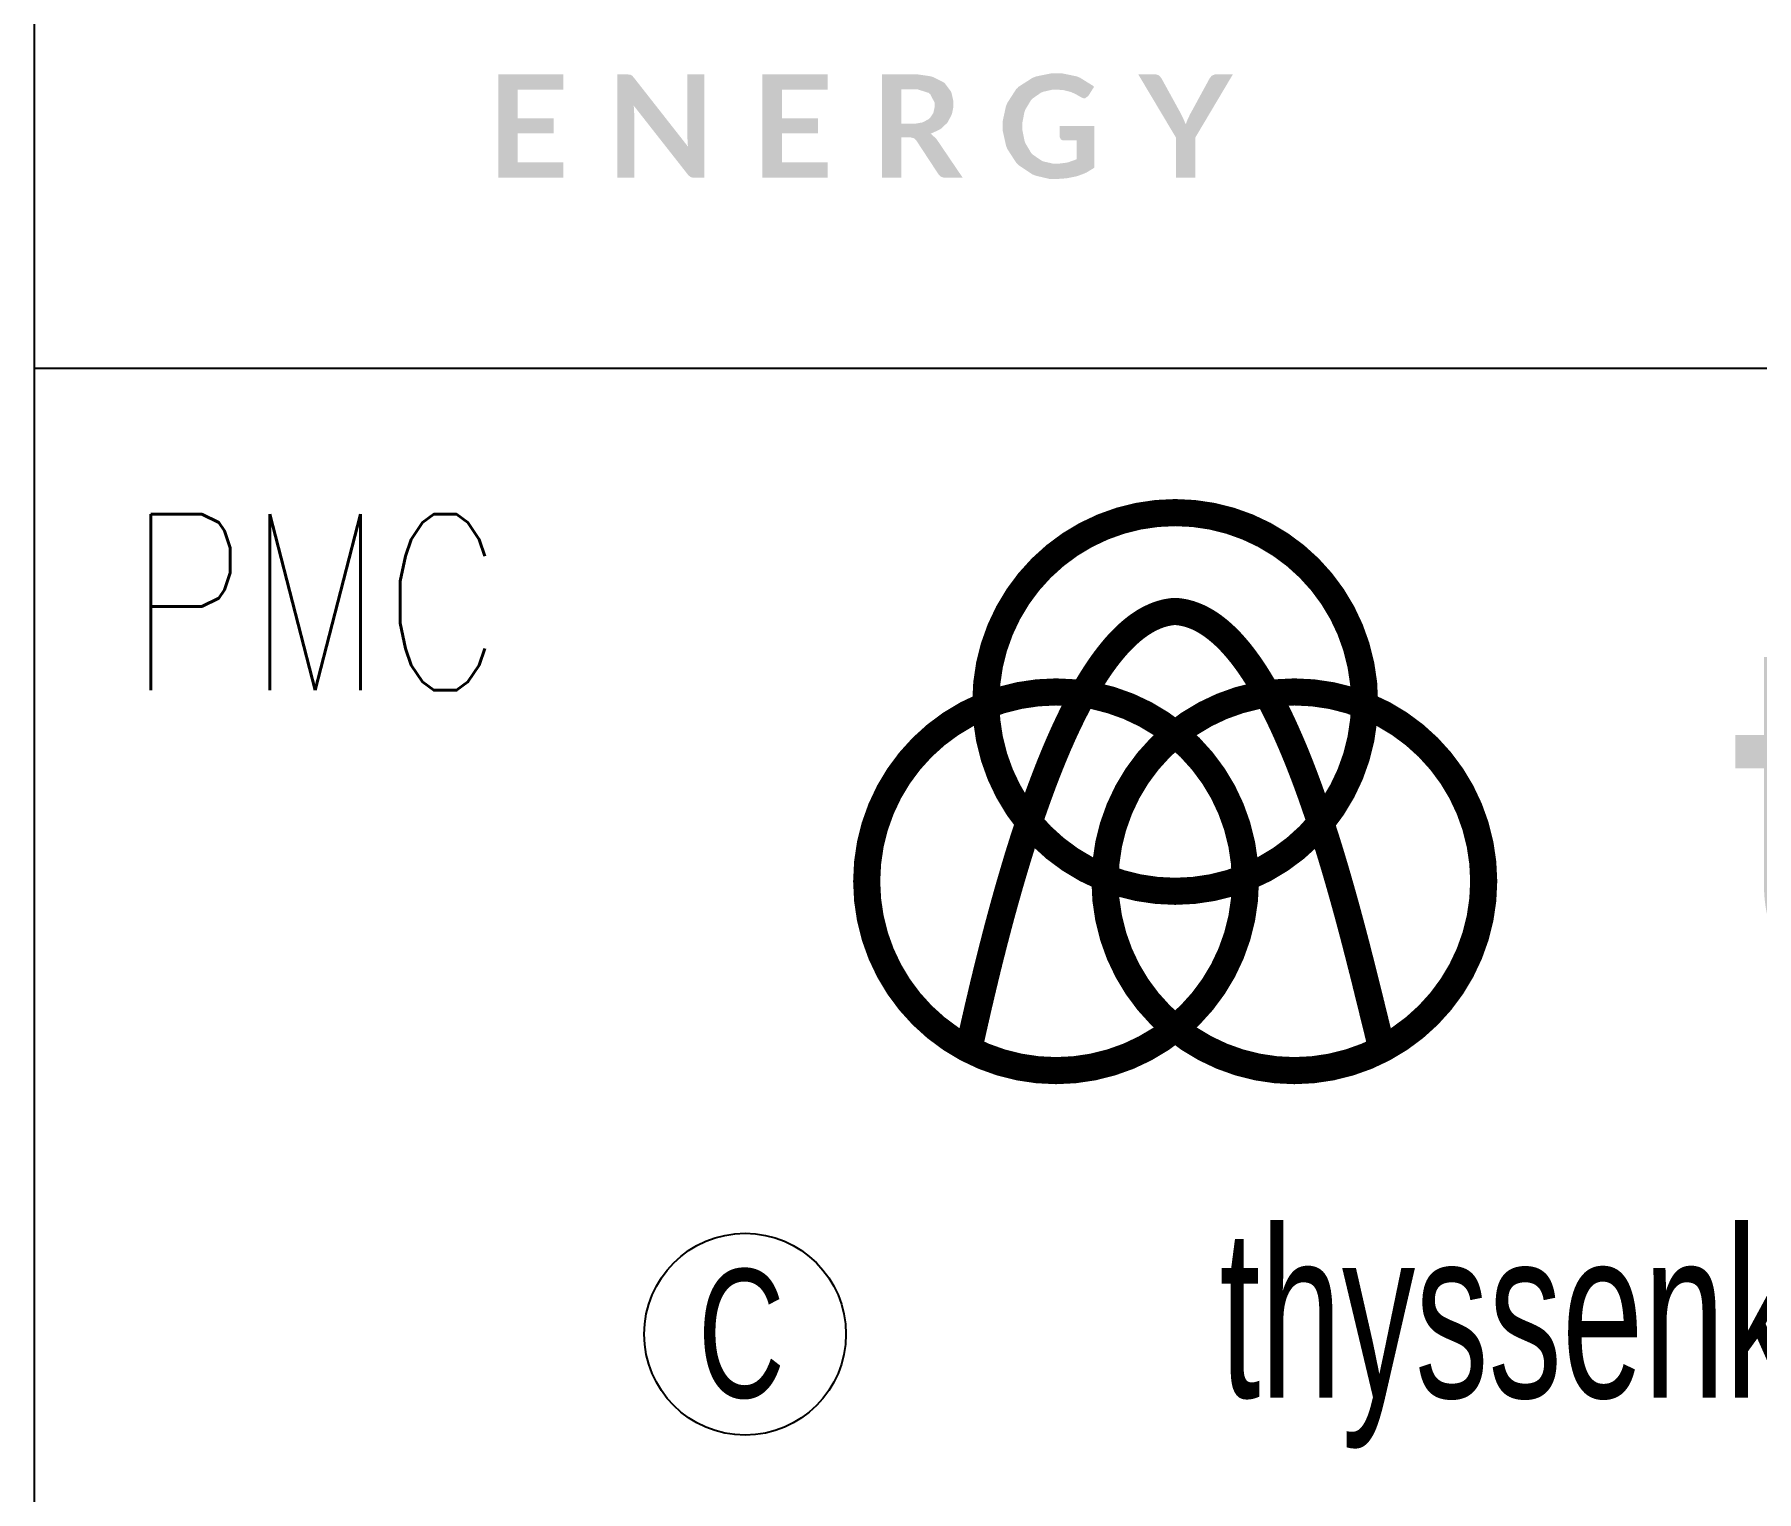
# Model space of a CAD drawing. Header units: inches. Extents: x 0 to 4002, y 0 to 2847.
# Drawn here: x 3251.6 to 3394.6, y 228.5 to 349.5 of the extents above; entities that cross this region are included whole.
import ezdxf
from ezdxf.enums import TextEntityAlignment as Align

# ---------------------------------------------------------------- set-up
doc = ezdxf.new("R2010")
doc.units = ezdxf.units.IN
doc.header["$MEASUREMENT"] = 0
doc.layers.add('UARAH13', color=9, linetype='Continuous', lineweight=13)
doc.styles.add('ROMANS', font='romans.shx', dxfattribs={"width": 0.85})
doc.styles.add('TKTypeRegular', font='')
doc.styles.get('TKTypeRegular').set_extended_font_data('TKTypeRegular')

# ---------------------------------------------------------------- blocks, each defined once
blk = doc.blocks.new('UH_LOGO_ISO_A2-1-0')
at = {"layer": 'UARAH13'}
h = blk.add_hatch(color=256, dxfattribs=at)
h.dxf.hatch_style = 1
edge = h.paths.add_edge_path()
edge.add_spline(control_points=[(55.482, 10.505), (55.482, 10.505), (55.482, 13.673), (55.482, 13.673), (55.482, 13.673), (55.482, 13.856), (55.522, 14.058), (55.602, 14.28), (55.602, 14.28), (55.682, 14.5), (55.82, 14.692), (56.018, 14.856), (56.018, 14.856), (56.215, 15.019), (56.443, 15.1), (56.702, 15.1), (56.702, 15.1), (57.007, 15.1), (57.23, 15.022), (57.369, 14.866), (57.369, 14.866), (57.509, 14.71), (57.578, 14.468), (57.578, 14.142), (57.578, 14.142), (57.578, 14.142), (57.578, 10.505), (57.578, 10.505), (57.578, 10.505), (57.578, 10.505), (58.603, 10.505), (58.603, 10.505), (58.603, 10.505), (58.603, 10.505), (58.603, 14.412), (58.603, 14.412), (58.603, 14.412), (58.603, 14.728), (58.547, 15.014), (58.432, 15.269), (58.432, 15.269), (58.318, 15.524), (58.143, 15.716), (57.907, 15.845), (57.907, 15.845), (57.671, 15.974), (57.395, 16.039), (57.078, 16.039), (57.078, 16.039), (56.698, 16.039), (56.375, 15.963), (56.109, 15.809), (56.109, 15.809), (55.844, 15.656), (55.62, 15.453), (55.436, 15.197), (55.436, 15.197), (55.436, 15.197), (55.426, 15.876), (55.426, 15.876), (55.426, 15.876), (55.426, 15.876), (54.457, 15.876), (54.457, 15.876), (54.457, 15.876), (54.457, 15.876), (54.457, 10.505), (54.457, 10.505), (54.457, 10.505), (54.457, 10.505), (55.482, 10.505), (55.482, 10.505)], knot_values=[0, 0, 0, 0, 0.052632, 0.052632, 0.052632, 0.052732, 0.105263, 0.105263, 0.105263, 0.105363, 0.157895, 0.157895, 0.157895, 0.157995, 0.210526, 0.210526, 0.210526, 0.210626, 0.263158, 0.263158, 0.263158, 0.263258, 0.315789, 0.315789, 0.315789, 0.315889, 0.368421, 0.368421, 0.368421, 0.368521, 0.421053, 0.421053, 0.421053, 0.421153, 0.473684, 0.473684, 0.473684, 0.473784, 0.526316, 0.526316, 0.526316, 0.526416, 0.578947, 0.578947, 0.578947, 0.579047, 0.631579, 0.631579, 0.631579, 0.631679, 0.684211, 0.684211, 0.684211, 0.684311, 0.736842, 0.736842, 0.736842, 0.736942, 0.789474, 0.789474, 0.789474, 0.789574, 0.842105, 0.842105, 0.842105, 0.842205, 0.894737, 0.894737, 0.894737, 0.894837, 1, 1, 1, 1], degree=3, periodic=0)
edge = h.paths.add_edge_path()
edge.add_spline(control_points=[(52.2, 10.454), (52.464, 10.532), (52.686, 10.652), (52.868, 10.814), (52.868, 10.814), (53.05, 10.975), (53.206, 11.179), (53.335, 11.423), (53.335, 11.423), (53.335, 11.423), (52.524, 11.842), (52.524, 11.842), (52.524, 11.842), (52.48, 11.767), (52.415, 11.68), (52.33, 11.581), (52.33, 11.581), (52.245, 11.483), (52.124, 11.397), (51.966, 11.324), (51.966, 11.324), (51.808, 11.251), (51.628, 11.214), (51.427, 11.214), (51.427, 11.214), (51.24, 11.214), (51.07, 11.238), (50.915, 11.285), (50.915, 11.285), (50.76, 11.333), (50.627, 11.415), (50.514, 11.53), (50.514, 11.53), (50.402, 11.646), (50.316, 11.801), (50.254, 11.994), (50.254, 11.994), (50.193, 12.188), (50.162, 12.43), (50.162, 12.719), (50.162, 12.719), (50.162, 12.719), (50.162, 12.866), (50.162, 12.866), (50.162, 12.866), (50.162, 12.866), (53.401, 12.866), (53.401, 12.866), (53.401, 12.866), (53.401, 12.866), (53.401, 13.428), (53.401, 13.428), (53.401, 13.428), (53.401, 13.669), (53.389, 13.922), (53.365, 14.187), (53.365, 14.187), (53.342, 14.453), (53.286, 14.7), (53.2, 14.929), (53.2, 14.929), (53.113, 15.159), (52.985, 15.362), (52.815, 15.539), (52.815, 15.539), (52.662, 15.692), (52.469, 15.814), (52.238, 15.904), (52.238, 15.904), (52.007, 15.994), (51.721, 16.039), (51.382, 16.039), (51.382, 16.039), (51.014, 16.039), (50.703, 15.992), (50.448, 15.899), (50.448, 15.899), (50.193, 15.805), (49.979, 15.668), (49.806, 15.488), (49.806, 15.488), (49.676, 15.359), (49.56, 15.191), (49.456, 14.986), (49.456, 14.986), (49.353, 14.78), (49.273, 14.513), (49.219, 14.185), (49.219, 14.185), (49.165, 13.857), (49.137, 13.487), (49.137, 13.075), (49.137, 13.075), (49.137, 12.76), (49.154, 12.474), (49.188, 12.222), (49.188, 12.222), (49.222, 11.968), (49.282, 11.734), (49.367, 11.52), (49.367, 11.52), (49.51, 11.149), (49.744, 10.86), (50.068, 10.651), (50.068, 10.651), (50.393, 10.442), (50.82, 10.337), (51.351, 10.337), (51.351, 10.337), (51.653, 10.337), (51.937, 10.376), (52.2, 10.454)], knot_values=[0, 0, 0, 0, 0.034483, 0.034483, 0.034483, 0.034583, 0.068966, 0.068966, 0.068966, 0.069066, 0.103448, 0.103448, 0.103448, 0.103548, 0.137931, 0.137931, 0.137931, 0.138031, 0.172414, 0.172414, 0.172414, 0.172514, 0.206897, 0.206897, 0.206897, 0.206997, 0.241379, 0.241379, 0.241379, 0.241479, 0.275862, 0.275862, 0.275862, 0.275962, 0.310345, 0.310345, 0.310345, 0.310445, 0.344828, 0.344828, 0.344828, 0.344928, 0.37931, 0.37931, 0.37931, 0.37941, 0.413793, 0.413793, 0.413793, 0.413893, 0.448276, 0.448276, 0.448276, 0.448376, 0.482759, 0.482759, 0.482759, 0.482859, 0.517241, 0.517241, 0.517241, 0.517341, 0.551724, 0.551724, 0.551724, 0.551824, 0.586207, 0.586207, 0.586207, 0.586307, 0.62069, 0.62069, 0.62069, 0.62079, 0.655172, 0.655172, 0.655172, 0.655272, 0.689655, 0.689655, 0.689655, 0.689755, 0.724138, 0.724138, 0.724138, 0.724238, 0.758621, 0.758621, 0.758621, 0.758721, 0.793103, 0.793103, 0.793103, 0.793203, 0.827586, 0.827586, 0.827586, 0.827686, 0.862069, 0.862069, 0.862069, 0.862169, 0.896552, 0.896552, 0.896552, 0.896652, 0.931034, 0.931034, 0.931034, 0.931134, 1, 1, 1, 1], degree=3, periodic=0)
edge = h.paths.add_edge_path(flags=16)
edge.add_spline(control_points=[(50.272, 14.399), (50.331, 14.605), (50.411, 14.768), (50.509, 14.889), (50.509, 14.889), (50.608, 15.009), (50.725, 15.094), (50.861, 15.144), (50.861, 15.144), (50.997, 15.193), (51.147, 15.218), (51.31, 15.218), (51.31, 15.218), (51.484, 15.218), (51.656, 15.184), (51.828, 15.116), (51.828, 15.116), (51.999, 15.048), (52.137, 14.891), (52.241, 14.646), (52.241, 14.646), (52.344, 14.401), (52.396, 14.062), (52.396, 13.627), (52.396, 13.627), (52.396, 13.627), (50.173, 13.627), (50.173, 13.627), (50.173, 13.627), (50.18, 13.936), (50.213, 14.194), (50.272, 14.399)], knot_values=[0, 0, 0, 0, 0.111111, 0.111111, 0.111111, 0.111211, 0.222222, 0.222222, 0.222222, 0.222322, 0.333333, 0.333333, 0.333333, 0.333433, 0.444444, 0.444444, 0.444444, 0.444544, 0.555556, 0.555556, 0.555556, 0.555656, 0.666667, 0.666667, 0.666667, 0.666767, 0.777778, 0.777778, 0.777778, 0.777878, 1, 1, 1, 1], degree=3, periodic=0)
edge = h.paths.add_edge_path()
edge.add_spline(control_points=[(46.931, 10.39), (47.106, 10.426), (47.261, 10.473), (47.395, 10.531), (47.395, 10.531), (47.53, 10.589), (47.645, 10.652), (47.742, 10.722), (47.742, 10.722), (47.839, 10.792), (47.915, 10.862), (47.969, 10.934), (47.969, 10.934), (48.075, 11.066), (48.16, 11.21), (48.224, 11.365), (48.224, 11.365), (48.289, 11.519), (48.321, 11.714), (48.321, 11.949), (48.321, 11.949), (48.321, 12.146), (48.299, 12.314), (48.255, 12.453), (48.255, 12.453), (48.211, 12.593), (48.16, 12.71), (48.102, 12.805), (48.102, 12.805), (48.02, 12.928), (47.903, 13.051), (47.75, 13.175), (47.75, 13.175), (47.597, 13.299), (47.298, 13.429), (46.852, 13.565), (46.852, 13.565), (46.628, 13.63), (46.429, 13.694), (46.256, 13.759), (46.256, 13.759), (46.082, 13.823), (45.935, 13.893), (45.815, 13.965), (45.815, 13.965), (45.694, 14.039), (45.603, 14.119), (45.542, 14.205), (45.542, 14.205), (45.481, 14.292), (45.45, 14.391), (45.45, 14.504), (45.45, 14.504), (45.45, 14.735), (45.523, 14.91), (45.669, 15.029), (45.669, 15.029), (45.757, 15.107), (45.865, 15.162), (45.991, 15.192), (45.991, 15.192), (46.116, 15.223), (46.264, 15.239), (46.434, 15.239), (46.434, 15.239), (46.686, 15.239), (46.899, 15.185), (47.072, 15.078), (47.072, 15.078), (47.245, 14.971), (47.381, 14.805), (47.48, 14.58), (47.48, 14.58), (47.48, 14.58), (48.301, 14.978), (48.301, 14.978), (48.301, 14.978), (48.155, 15.335), (47.922, 15.601), (47.602, 15.776), (47.602, 15.776), (47.283, 15.951), (46.89, 16.039), (46.424, 16.039), (46.424, 16.039), (46.162, 16.039), (45.91, 16.007), (45.667, 15.942), (45.667, 15.942), (45.424, 15.878), (45.219, 15.782), (45.054, 15.656), (45.054, 15.656), (44.89, 15.53), (44.765, 15.384), (44.68, 15.218), (44.68, 15.218), (44.605, 15.085), (44.553, 14.947), (44.524, 14.805), (44.524, 14.805), (44.495, 14.661), (44.481, 14.531), (44.481, 14.412), (44.481, 14.412), (44.481, 14.276), (44.501, 14.132), (44.542, 13.981), (44.542, 13.981), (44.583, 13.83), (44.652, 13.691), (44.751, 13.565), (44.751, 13.565), (44.829, 13.467), (44.941, 13.364), (45.088, 13.257), (45.088, 13.257), (45.234, 13.15), (45.418, 13.054), (45.639, 12.969), (45.639, 12.969), (45.639, 12.969), (46.424, 12.678), (46.424, 12.678), (46.424, 12.678), (46.563, 12.624), (46.705, 12.566), (46.85, 12.505), (46.85, 12.505), (46.994, 12.443), (47.109, 12.361), (47.194, 12.257), (47.194, 12.257), (47.279, 12.154), (47.322, 12.015), (47.322, 11.841), (47.322, 11.841), (47.322, 11.722), (47.295, 11.621), (47.24, 11.538), (47.24, 11.538), (47.186, 11.455), (47.112, 11.388), (47.021, 11.337), (47.021, 11.337), (46.929, 11.285), (46.822, 11.249), (46.699, 11.227), (46.699, 11.227), (46.577, 11.205), (46.446, 11.194), (46.307, 11.194), (46.307, 11.194), (46.154, 11.194), (46.018, 11.213), (45.899, 11.25), (45.899, 11.25), (45.78, 11.287), (45.673, 11.339), (45.577, 11.405), (45.577, 11.405), (45.482, 11.471), (45.399, 11.549), (45.327, 11.637), (45.327, 11.637), (45.256, 11.726), (45.193, 11.822), (45.139, 11.928), (45.139, 11.928), (45.139, 11.928), (44.292, 11.551), (44.292, 11.551), (44.292, 11.551), (44.36, 11.37), (44.454, 11.207), (44.573, 11.061), (44.573, 11.061), (44.691, 10.915), (44.834, 10.789), (45.001, 10.684), (45.001, 10.684), (45.175, 10.579), (45.367, 10.494), (45.58, 10.432), (45.58, 10.432), (45.793, 10.368), (46.052, 10.337), (46.358, 10.337), (46.358, 10.337), (46.565, 10.337), (46.757, 10.355), (46.931, 10.39)], knot_values=[0, 0, 0, 0, 0.020408, 0.020408, 0.020408, 0.020508, 0.040816, 0.040816, 0.040816, 0.040916, 0.061224, 0.061224, 0.061224, 0.061324, 0.081633, 0.081633, 0.081633, 0.081733, 0.102041, 0.102041, 0.102041, 0.102141, 0.122449, 0.122449, 0.122449, 0.122549, 0.142857, 0.142857, 0.142857, 0.142957, 0.163265, 0.163265, 0.163265, 0.163365, 0.183673, 0.183673, 0.183673, 0.183773, 0.204082, 0.204082, 0.204082, 0.204182, 0.22449, 0.22449, 0.22449, 0.22459, 0.244898, 0.244898, 0.244898, 0.244998, 0.265306, 0.265306, 0.265306, 0.265406, 0.285714, 0.285714, 0.285714, 0.285814, 0.306122, 0.306122, 0.306122, 0.306222, 0.326531, 0.326531, 0.326531, 0.326631, 0.346939, 0.346939, 0.346939, 0.347039, 0.367347, 0.367347, 0.367347, 0.367447, 0.387755, 0.387755, 0.387755, 0.387855, 0.408163, 0.408163, 0.408163, 0.408263, 0.428571, 0.428571, 0.428571, 0.428671, 0.44898, 0.44898, 0.44898, 0.44908, 0.469388, 0.469388, 0.469388, 0.469488, 0.489796, 0.489796, 0.489796, 0.489896, 0.510204, 0.510204, 0.510204, 0.510304, 0.530612, 0.530612, 0.530612, 0.530712, 0.55102, 0.55102, 0.55102, 0.55112, 0.571429, 0.571429, 0.571429, 0.571529, 0.591837, 0.591837, 0.591837, 0.591937, 0.612245, 0.612245, 0.612245, 0.612345, 0.632653, 0.632653, 0.632653, 0.632753, 0.653061, 0.653061, 0.653061, 0.653161, 0.673469, 0.673469, 0.673469, 0.673569, 0.693878, 0.693878, 0.693878, 0.693978, 0.714286, 0.714286, 0.714286, 0.714386, 0.734694, 0.734694, 0.734694, 0.734794, 0.755102, 0.755102, 0.755102, 0.755202, 0.77551, 0.77551, 0.77551, 0.77561, 0.795918, 0.795918, 0.795918, 0.796018, 0.816327, 0.816327, 0.816327, 0.816427, 0.836735, 0.836735, 0.836735, 0.836835, 0.857143, 0.857143, 0.857143, 0.857243, 0.877551, 0.877551, 0.877551, 0.877651, 0.897959, 0.897959, 0.897959, 0.898059, 0.918367, 0.918367, 0.918367, 0.918467, 0.938776, 0.938776, 0.938776, 0.938876, 0.959184, 0.959184, 0.959184, 0.959284, 1, 1, 1, 1], degree=3, periodic=0)
edge = h.paths.add_edge_path()
edge.add_spline(control_points=[(42.34, 10.39), (42.515, 10.426), (42.67, 10.473), (42.804, 10.531), (42.804, 10.531), (42.939, 10.589), (43.054, 10.652), (43.151, 10.722), (43.151, 10.722), (43.248, 10.792), (43.324, 10.862), (43.378, 10.934), (43.378, 10.934), (43.484, 11.066), (43.569, 11.21), (43.633, 11.365), (43.633, 11.365), (43.698, 11.519), (43.73, 11.714), (43.73, 11.949), (43.73, 11.949), (43.73, 12.146), (43.708, 12.314), (43.664, 12.453), (43.664, 12.453), (43.619, 12.593), (43.569, 12.71), (43.511, 12.805), (43.511, 12.805), (43.429, 12.928), (43.312, 13.051), (43.159, 13.175), (43.159, 13.175), (43.006, 13.299), (42.706, 13.429), (42.261, 13.565), (42.261, 13.565), (42.037, 13.63), (41.838, 13.694), (41.664, 13.759), (41.664, 13.759), (41.491, 13.823), (41.344, 13.893), (41.223, 13.965), (41.223, 13.965), (41.102, 14.039), (41.012, 14.119), (40.95, 14.205), (40.95, 14.205), (40.889, 14.292), (40.859, 14.391), (40.859, 14.504), (40.859, 14.504), (40.859, 14.735), (40.932, 14.91), (41.078, 15.029), (41.078, 15.029), (41.166, 15.107), (41.273, 15.162), (41.399, 15.192), (41.399, 15.192), (41.525, 15.223), (41.673, 15.239), (41.843, 15.239), (41.843, 15.239), (42.095, 15.239), (42.307, 15.185), (42.48, 15.078), (42.48, 15.078), (42.654, 14.971), (42.79, 14.805), (42.888, 14.58), (42.888, 14.58), (42.888, 14.58), (43.709, 14.978), (43.709, 14.978), (43.709, 14.978), (43.564, 15.335), (43.33, 15.601), (43.011, 15.776), (43.011, 15.776), (42.691, 15.951), (42.299, 16.039), (41.833, 16.039), (41.833, 16.039), (41.571, 16.039), (41.319, 16.007), (41.075, 15.942), (41.075, 15.942), (40.832, 15.878), (40.628, 15.782), (40.463, 15.656), (40.463, 15.656), (40.298, 15.53), (40.173, 15.384), (40.088, 15.218), (40.088, 15.218), (40.014, 15.085), (39.962, 14.947), (39.933, 14.805), (39.933, 14.805), (39.904, 14.661), (39.889, 14.531), (39.889, 14.412), (39.889, 14.412), (39.889, 14.276), (39.91, 14.132), (39.951, 13.981), (39.951, 13.981), (39.992, 13.83), (40.061, 13.691), (40.16, 13.565), (40.16, 13.565), (40.238, 13.467), (40.35, 13.364), (40.496, 13.257), (40.496, 13.257), (40.643, 13.15), (40.826, 13.054), (41.047, 12.969), (41.047, 12.969), (41.047, 12.969), (41.833, 12.678), (41.833, 12.678), (41.833, 12.678), (41.972, 12.624), (42.114, 12.566), (42.259, 12.505), (42.259, 12.505), (42.403, 12.443), (42.518, 12.361), (42.603, 12.257), (42.603, 12.257), (42.688, 12.154), (42.731, 12.015), (42.731, 11.841), (42.731, 11.841), (42.731, 11.722), (42.703, 11.621), (42.649, 11.538), (42.649, 11.538), (42.594, 11.455), (42.521, 11.388), (42.429, 11.337), (42.429, 11.337), (42.338, 11.285), (42.23, 11.249), (42.108, 11.227), (42.108, 11.227), (41.986, 11.205), (41.855, 11.194), (41.715, 11.194), (41.715, 11.194), (41.562, 11.194), (41.426, 11.213), (41.307, 11.25), (41.307, 11.25), (41.188, 11.287), (41.081, 11.339), (40.986, 11.405), (40.986, 11.405), (40.891, 11.471), (40.807, 11.549), (40.736, 11.637), (40.736, 11.637), (40.665, 11.726), (40.602, 11.822), (40.548, 11.928), (40.548, 11.928), (40.548, 11.928), (39.701, 11.551), (39.701, 11.551), (39.701, 11.551), (39.769, 11.37), (39.862, 11.207), (39.981, 11.061), (39.981, 11.061), (40.1, 10.915), (40.243, 10.789), (40.41, 10.684), (40.41, 10.684), (40.583, 10.579), (40.776, 10.494), (40.989, 10.432), (40.989, 10.432), (41.201, 10.368), (41.461, 10.337), (41.766, 10.337), (41.766, 10.337), (41.974, 10.337), (42.165, 10.355), (42.34, 10.39)], knot_values=[0, 0, 0, 0, 0.020408, 0.020408, 0.020408, 0.020508, 0.040816, 0.040816, 0.040816, 0.040916, 0.061224, 0.061224, 0.061224, 0.061324, 0.081633, 0.081633, 0.081633, 0.081733, 0.102041, 0.102041, 0.102041, 0.102141, 0.122449, 0.122449, 0.122449, 0.122549, 0.142857, 0.142857, 0.142857, 0.142957, 0.163265, 0.163265, 0.163265, 0.163365, 0.183673, 0.183673, 0.183673, 0.183773, 0.204082, 0.204082, 0.204082, 0.204182, 0.22449, 0.22449, 0.22449, 0.22459, 0.244898, 0.244898, 0.244898, 0.244998, 0.265306, 0.265306, 0.265306, 0.265406, 0.285714, 0.285714, 0.285714, 0.285814, 0.306122, 0.306122, 0.306122, 0.306222, 0.326531, 0.326531, 0.326531, 0.326631, 0.346939, 0.346939, 0.346939, 0.347039, 0.367347, 0.367347, 0.367347, 0.367447, 0.387755, 0.387755, 0.387755, 0.387855, 0.408163, 0.408163, 0.408163, 0.408263, 0.428571, 0.428571, 0.428571, 0.428671, 0.44898, 0.44898, 0.44898, 0.44908, 0.469388, 0.469388, 0.469388, 0.469488, 0.489796, 0.489796, 0.489796, 0.489896, 0.510204, 0.510204, 0.510204, 0.510304, 0.530612, 0.530612, 0.530612, 0.530712, 0.55102, 0.55102, 0.55102, 0.55112, 0.571429, 0.571429, 0.571429, 0.571529, 0.591837, 0.591837, 0.591837, 0.591937, 0.612245, 0.612245, 0.612245, 0.612345, 0.632653, 0.632653, 0.632653, 0.632753, 0.653061, 0.653061, 0.653061, 0.653161, 0.673469, 0.673469, 0.673469, 0.673569, 0.693878, 0.693878, 0.693878, 0.693978, 0.714286, 0.714286, 0.714286, 0.714386, 0.734694, 0.734694, 0.734694, 0.734794, 0.755102, 0.755102, 0.755102, 0.755202, 0.77551, 0.77551, 0.77551, 0.77561, 0.795918, 0.795918, 0.795918, 0.796018, 0.816327, 0.816327, 0.816327, 0.816427, 0.836735, 0.836735, 0.836735, 0.836835, 0.857143, 0.857143, 0.857143, 0.857243, 0.877551, 0.877551, 0.877551, 0.877651, 0.897959, 0.897959, 0.897959, 0.898059, 0.918367, 0.918367, 0.918367, 0.918467, 0.938776, 0.938776, 0.938776, 0.938876, 0.959184, 0.959184, 0.959184, 0.959284, 1, 1, 1, 1], degree=3, periodic=0)
edge = h.paths.add_edge_path()
edge.add_spline(control_points=[(37.166, 10.026), (37.166, 10.026), (39.451, 15.876), (39.451, 15.876), (39.451, 15.876), (39.451, 15.876), (38.431, 15.876), (38.431, 15.876), (38.431, 15.876), (38.431, 15.876), (37.028, 12.157), (37.028, 12.157), (37.028, 12.157), (37.028, 12.157), (35.692, 15.876), (35.692, 15.876), (35.692, 15.876), (35.692, 15.876), (34.646, 15.876), (34.646, 15.876), (34.646, 15.876), (34.646, 15.876), (36.498, 10.755), (36.498, 10.755), (36.498, 10.755), (36.188, 10.129), (36.048, 9.385), (35.172, 9.556), (35.172, 9.556), (35.172, 9.556), (35.172, 8.648), (35.172, 8.648), (35.172, 8.648), (36.315, 8.51), (36.763, 9.012), (37.166, 10.026)], knot_values=[0, 0, 0, 0, 0.1, 0.1, 0.1, 0.1001, 0.2, 0.2, 0.2, 0.2001, 0.3, 0.3, 0.3, 0.3001, 0.4, 0.4, 0.4, 0.4001, 0.5, 0.5, 0.5, 0.5001, 0.6, 0.6, 0.6, 0.6001, 0.7, 0.7, 0.7, 0.7001, 0.8, 0.8, 0.8, 0.8001, 1, 1, 1, 1], degree=3, periodic=0)
edge = h.paths.add_edge_path()
edge.add_spline(control_points=[(30.993, 10.505), (30.993, 10.505), (30.993, 13.673), (30.993, 13.673), (30.993, 13.673), (30.993, 13.856), (31.033, 14.058), (31.113, 14.28), (31.113, 14.28), (31.193, 14.5), (31.331, 14.692), (31.528, 14.856), (31.528, 14.856), (31.726, 15.019), (31.954, 15.1), (32.212, 15.1), (32.212, 15.1), (32.518, 15.1), (32.74, 15.022), (32.88, 14.866), (32.88, 14.866), (33.019, 14.71), (33.089, 14.468), (33.089, 14.142), (33.089, 14.142), (33.089, 14.142), (33.089, 10.505), (33.089, 10.505), (33.089, 10.505), (33.089, 10.505), (34.114, 10.505), (34.114, 10.505), (34.114, 10.505), (34.114, 10.505), (34.114, 14.412), (34.114, 14.412), (34.114, 14.412), (34.114, 14.728), (34.057, 15.014), (33.943, 15.269), (33.943, 15.269), (33.83, 15.524), (33.654, 15.716), (33.418, 15.845), (33.418, 15.845), (33.182, 15.974), (32.906, 16.039), (32.589, 16.039), (32.589, 16.039), (32.222, 16.039), (31.91, 15.969), (31.654, 15.83), (31.654, 15.83), (31.397, 15.69), (31.176, 15.5), (30.993, 15.259), (30.993, 15.259), (30.993, 15.259), (30.993, 17.773), (30.993, 17.773), (30.993, 17.773), (30.993, 17.773), (29.968, 17.773), (29.968, 17.773), (29.968, 17.773), (29.968, 17.773), (29.968, 10.505), (29.968, 10.505), (29.968, 10.505), (29.968, 10.505), (30.993, 10.505), (30.993, 10.505)], knot_values=[0, 0, 0, 0, 0.052632, 0.052632, 0.052632, 0.052732, 0.105263, 0.105263, 0.105263, 0.105363, 0.157895, 0.157895, 0.157895, 0.157995, 0.210526, 0.210526, 0.210526, 0.210626, 0.263158, 0.263158, 0.263158, 0.263258, 0.315789, 0.315789, 0.315789, 0.315889, 0.368421, 0.368421, 0.368421, 0.368521, 0.421053, 0.421053, 0.421053, 0.421153, 0.473684, 0.473684, 0.473684, 0.473784, 0.526316, 0.526316, 0.526316, 0.526416, 0.578947, 0.578947, 0.578947, 0.579047, 0.631579, 0.631579, 0.631579, 0.631679, 0.684211, 0.684211, 0.684211, 0.684311, 0.736842, 0.736842, 0.736842, 0.736942, 0.789474, 0.789474, 0.789474, 0.789574, 0.842105, 0.842105, 0.842105, 0.842205, 0.894737, 0.894737, 0.894737, 0.894837, 1, 1, 1, 1], degree=3, periodic=0)
edge = h.paths.add_edge_path()
edge.add_spline(control_points=[(29.082, 10.505), (29.082, 10.505), (29.082, 11.352), (29.082, 11.352), (29.082, 11.352), (28.952, 11.338), (28.823, 11.331), (28.694, 11.331), (28.694, 11.331), (28.534, 11.331), (28.404, 11.352), (28.304, 11.393), (28.304, 11.393), (28.203, 11.433), (28.124, 11.494), (28.067, 11.576), (28.067, 11.576), (28.009, 11.658), (27.97, 11.759), (27.949, 11.882), (27.949, 11.882), (27.929, 12.004), (27.919, 12.147), (27.919, 12.311), (27.919, 12.311), (27.919, 12.311), (27.919, 15.07), (27.919, 15.07), (27.919, 15.07), (27.919, 15.07), (29.026, 15.07), (29.026, 15.07), (29.026, 15.07), (29.026, 15.07), (29.026, 15.876), (29.026, 15.876), (29.026, 15.876), (29.026, 15.876), (27.919, 15.876), (27.919, 15.876), (27.919, 15.876), (27.919, 15.876), (27.919, 17.773), (27.919, 17.773), (27.919, 17.773), (27.919, 17.773), (26.899, 17.773), (26.899, 17.773), (26.899, 17.773), (26.899, 17.773), (26.899, 15.876), (26.899, 15.876), (26.899, 15.876), (26.899, 15.876), (26.205, 15.876), (26.205, 15.876), (26.205, 15.876), (26.205, 15.876), (26.205, 15.07), (26.205, 15.07), (26.205, 15.07), (26.205, 15.07), (26.899, 15.07), (26.899, 15.07), (26.899, 15.07), (26.899, 15.07), (26.899, 12.3), (26.899, 12.3), (26.899, 12.3), (26.899, 12.025), (26.922, 11.774), (26.968, 11.548), (26.968, 11.548), (27.013, 11.321), (27.097, 11.13), (27.218, 10.972), (27.218, 10.972), (27.338, 10.813), (27.504, 10.691), (27.715, 10.605), (27.715, 10.605), (27.926, 10.518), (28.196, 10.474), (28.526, 10.474), (28.526, 10.474), (28.723, 10.474), (28.908, 10.485), (29.082, 10.505)], knot_values=[0, 0, 0, 0, 0.043478, 0.043478, 0.043478, 0.043578, 0.086957, 0.086957, 0.086957, 0.087057, 0.130435, 0.130435, 0.130435, 0.130535, 0.173913, 0.173913, 0.173913, 0.174013, 0.217391, 0.217391, 0.217391, 0.217491, 0.26087, 0.26087, 0.26087, 0.26097, 0.304348, 0.304348, 0.304348, 0.304448, 0.347826, 0.347826, 0.347826, 0.347926, 0.391304, 0.391304, 0.391304, 0.391404, 0.434783, 0.434783, 0.434783, 0.434883, 0.478261, 0.478261, 0.478261, 0.478361, 0.521739, 0.521739, 0.521739, 0.521839, 0.565217, 0.565217, 0.565217, 0.565317, 0.608696, 0.608696, 0.608696, 0.608796, 0.652174, 0.652174, 0.652174, 0.652274, 0.695652, 0.695652, 0.695652, 0.695752, 0.73913, 0.73913, 0.73913, 0.73923, 0.782609, 0.782609, 0.782609, 0.782709, 0.826087, 0.826087, 0.826087, 0.826187, 0.869565, 0.869565, 0.869565, 0.869665, 0.913043, 0.913043, 0.913043, 0.913143, 1, 1, 1, 1], degree=3, periodic=0)
at = {"layer": 'UARAH13', "const_width": 0.66}
for points in [[(17.181, 16.682, 1), (7.965, 16.682, 1)], [(14.281, 12.318, 1), (5.065, 12.318, 1)], [(20.081, 12.318, 1), (10.865, 12.318, 1)]]:
    blk.add_lwpolyline(points, format="xyb", close=True, dxfattribs=at)
blk.add_lwpolyline([(7.571, 8.337), (7.574, 8.351), (7.577, 8.364), (7.58, 8.378), (7.583, 8.391), (7.586, 8.405), (7.59, 8.419), (7.593, 8.433), (7.596, 8.447), (7.599, 8.461), (7.602, 8.475), (7.605, 8.489), (7.608, 8.503), (7.611, 8.517), (7.615, 8.531), (7.618, 8.545), (7.621, 8.56), (7.624, 8.574), (7.627, 8.588), (7.631, 8.603), (7.634, 8.617), (7.637, 8.632), (7.641, 8.647), (7.644, 8.661), (7.647, 8.676), (7.65, 8.691), (7.654, 8.706), (7.657, 8.72), (7.66, 8.735), (7.664, 8.75), (7.667, 8.765), (7.671, 8.78), (7.674, 8.795), (7.678, 8.811), (7.681, 8.826), (7.684, 8.841), (7.688, 8.856), (7.691, 8.872), (7.695, 8.887), (7.698, 8.902), (7.702, 8.918), (7.705, 8.933), (7.709, 8.949), (7.713, 8.965), (7.716, 8.98), (7.72, 8.996), (7.723, 9.012), (7.727, 9.028), (7.731, 9.043), (7.734, 9.059), (7.738, 9.075), (7.742, 9.091), (7.745, 9.107), (7.749, 9.123), (7.753, 9.139), (7.756, 9.156), (7.76, 9.172), (7.764, 9.188), (7.768, 9.204), (7.771, 9.221), (7.775, 9.237), (7.779, 9.253), (7.783, 9.27), (7.79, 9.303), (7.798, 9.336), (7.806, 9.369), (7.814, 9.403), (7.822, 9.436), (7.83, 9.47), (7.838, 9.504), (7.846, 9.538), (7.854, 9.573), (7.862, 9.607), (7.87, 9.642), (7.878, 9.676), (7.887, 9.711), (7.895, 9.746), (7.903, 9.781), (7.912, 9.817), (7.92, 9.852), (7.929, 9.888), (7.938, 9.923), (7.946, 9.959), (7.955, 9.995), (7.964, 10.031), (7.972, 10.067), (7.981, 10.104), (7.99, 10.14), (7.999, 10.177), (8.008, 10.213), (8.017, 10.25), (8.027, 10.287), (8.036, 10.324), (8.045, 10.361), (8.054, 10.399), (8.064, 10.436), (8.073, 10.474), (8.082, 10.511), (8.092, 10.549), (8.102, 10.587), (8.111, 10.625), (8.121, 10.663), (8.13, 10.701), (8.14, 10.739), (8.15, 10.777), (8.16, 10.816), (8.17, 10.854), (8.18, 10.893), (8.19, 10.931), (8.2, 10.97), (8.21, 11.009), (8.22, 11.048), (8.23, 11.087), (8.241, 11.126), (8.251, 11.165), (8.261, 11.205), (8.272, 11.244), (8.282, 11.283), (8.293, 11.323), (8.303, 11.362), (8.314, 11.402), (8.325, 11.441), (8.335, 11.481), (8.346, 11.521), (8.357, 11.561), (8.368, 11.601), (8.379, 11.641), (8.39, 11.681), (8.401, 11.721), (8.412, 11.761), (8.423, 11.801), (8.434, 11.841), (8.446, 11.882), (8.457, 11.922), (8.468, 11.962), (8.48, 12.003), (8.491, 12.043), (8.503, 12.084), (8.514, 12.124), (8.526, 12.165), (8.538, 12.205), (8.549, 12.246), (8.561, 12.286), (8.573, 12.327), (8.585, 12.368), (8.597, 12.409), (8.609, 12.449), (8.621, 12.49), (8.633, 12.531), (8.645, 12.572), (8.657, 12.612), (8.669, 12.653), (8.681, 12.694), (8.694, 12.735), (8.706, 12.776), (8.718, 12.817), (8.731, 12.858), (8.743, 12.899), (8.756, 12.939), (8.769, 12.98), (8.781, 13.021), (8.794, 13.062), (8.807, 13.103), (8.82, 13.144), (8.832, 13.185), (8.845, 13.225), (8.858, 13.266), (8.871, 13.307), (8.884, 13.348), (8.898, 13.389), (8.911, 13.429), (8.924, 13.47), (8.937, 13.511), (8.951, 13.552), (8.964, 13.592), (8.977, 13.633), (8.991, 13.674), (9.004, 13.714), (9.018, 13.755), (9.032, 13.795), (9.045, 13.836), (9.059, 13.876), (9.073, 13.917), (9.087, 13.957), (9.1, 13.997), (9.114, 14.038), (9.128, 14.078), (9.142, 14.118), (9.156, 14.158), (9.17, 14.198), (9.185, 14.238), (9.199, 14.278), (9.213, 14.318), (9.227, 14.358), (9.242, 14.398), (9.256, 14.438), (9.271, 14.477), (9.285, 14.517), (9.3, 14.557), (9.314, 14.596), (9.329, 14.635), (9.344, 14.675), (9.358, 14.714), (9.373, 14.753), (9.388, 14.792), (9.403, 14.831), (9.418, 14.87), (9.433, 14.909), (9.448, 14.948), (9.463, 14.987), (9.478, 15.025), (9.494, 15.064), (9.509, 15.102), (9.524, 15.141), (9.539, 15.179), (9.555, 15.217), (9.57, 15.255), (9.586, 15.293), (9.601, 15.331), (9.617, 15.369), (9.633, 15.406), (9.648, 15.444), (9.664, 15.481), (9.68, 15.519), (9.696, 15.556), (9.711, 15.593), (9.727, 15.63), (9.743, 15.667), (9.759, 15.703), (9.776, 15.74), (9.792, 15.777), (9.808, 15.813), (9.824, 15.849), (9.84, 15.885), (9.857, 15.921), (9.873, 15.957), (9.889, 15.993), (9.906, 16.029), (9.922, 16.064), (9.939, 16.099), (9.956, 16.135), (9.972, 16.17), (9.989, 16.205), (10.006, 16.239), (10.023, 16.274), (10.039, 16.308), (10.056, 16.343), (10.073, 16.377), (10.09, 16.411), (10.107, 16.445), (10.124, 16.478), (10.142, 16.512), (10.159, 16.545), (10.176, 16.579), (10.193, 16.612), (10.211, 16.645), (10.228, 16.677), (10.237, 16.694), (10.245, 16.71), (10.254, 16.726), (10.263, 16.742), (10.272, 16.758), (10.28, 16.775), (10.289, 16.791), (10.298, 16.807), (10.307, 16.823), (10.316, 16.838), (10.324, 16.854), (10.333, 16.87), (10.342, 16.886), (10.351, 16.902), (10.36, 16.917), (10.369, 16.933), (10.378, 16.949), (10.387, 16.964), (10.395, 16.98), (10.404, 16.995), (10.413, 17.011), (10.422, 17.026), (10.431, 17.041), (10.44, 17.057), (10.449, 17.072), (10.458, 17.087), (10.467, 17.102), (10.476, 17.117), (10.485, 17.132), (10.494, 17.147), (10.503, 17.162), (10.513, 17.177), (10.522, 17.192), (10.531, 17.207), (10.54, 17.221), (10.549, 17.236), (10.558, 17.251), (10.567, 17.265), (10.576, 17.28), (10.586, 17.294), (10.595, 17.309), (10.604, 17.323), (10.613, 17.338), (10.622, 17.352), (10.632, 17.366), (10.641, 17.38), (10.65, 17.394), (10.659, 17.408), (10.669, 17.422), (10.678, 17.436), (10.687, 17.45), (10.697, 17.464), (10.706, 17.478), (10.715, 17.492), (10.725, 17.506), (10.734, 17.519), (10.743, 17.533), (10.753, 17.546), (10.762, 17.56), (10.772, 17.573), (10.781, 17.587), (10.79, 17.6), (10.8, 17.613), (10.809, 17.627), (10.819, 17.64), (10.828, 17.653), (10.838, 17.666), (10.847, 17.679), (10.857, 17.692), (10.866, 17.705), (10.876, 17.717), (10.885, 17.73), (10.895, 17.743), (10.904, 17.756), (10.914, 17.768), (10.924, 17.781), (10.933, 17.793), (10.943, 17.806), (10.953, 17.818), (10.962, 17.83), (10.972, 17.843), (10.982, 17.855), (10.991, 17.867), (11.001, 17.879), (11.011, 17.891), (11.02, 17.903), (11.03, 17.915), (11.04, 17.927), (11.05, 17.938), (11.059, 17.95), (11.069, 17.962), (11.079, 17.973), (11.089, 17.985), (11.098, 17.996), (11.108, 18.008), (11.118, 18.019), (11.128, 18.03), (11.138, 18.041), (11.148, 18.052), (11.158, 18.064), (11.167, 18.075), (11.177, 18.086), (11.187, 18.096), (11.197, 18.107), (11.207, 18.118), (11.217, 18.129), (11.227, 18.139), (11.237, 18.15), (11.247, 18.16), (11.257, 18.171), (11.267, 18.181), (11.277, 18.191), (11.287, 18.202), (11.297, 18.212), (11.307, 18.222), (11.317, 18.232), (11.327, 18.242), (11.337, 18.252), (11.347, 18.262), (11.358, 18.271), (11.368, 18.281), (11.378, 18.291), (11.388, 18.3), (11.398, 18.31), (11.408, 18.319), (11.418, 18.329), (11.429, 18.338), (11.439, 18.347), (11.449, 18.356), (11.459, 18.365), (11.469, 18.374), (11.48, 18.383), (11.49, 18.392), (11.5, 18.401), (11.511, 18.41), (11.521, 18.418), (11.531, 18.427), (11.541, 18.435), (11.552, 18.444), (11.562, 18.452), (11.573, 18.46), (11.583, 18.469), (11.593, 18.477), (11.604, 18.485), (11.614, 18.493), (11.624, 18.501), (11.635, 18.509), (11.645, 18.516), (11.656, 18.524), (11.666, 18.532), (11.677, 18.539), (11.687, 18.547), (11.698, 18.554), (11.708, 18.561), (11.719, 18.569), (11.729, 18.576), (11.74, 18.583), (11.75, 18.59), (11.761, 18.597), (11.771, 18.604), (11.782, 18.611), (11.793, 18.617), (11.803, 18.624), (11.814, 18.631), (11.824, 18.637), (11.835, 18.643), (11.846, 18.65), (11.856, 18.656), (11.867, 18.662), (11.878, 18.668), (11.888, 18.674), (11.899, 18.68), (11.91, 18.686), (11.921, 18.692), (11.931, 18.698), (11.942, 18.703), (11.953, 18.709), (11.964, 18.714), (11.974, 18.72), (11.985, 18.725), (11.996, 18.73), (12.007, 18.735), (12.018, 18.74), (12.029, 18.745), (12.039, 18.75), (12.05, 18.755), (12.061, 18.76), (12.072, 18.765), (12.083, 18.769), (12.094, 18.774), (12.105, 18.778), (12.116, 18.782), (12.127, 18.787), (12.138, 18.791), (12.149, 18.795), (12.16, 18.799), (12.171, 18.803), (12.182, 18.807), (12.193, 18.81), (12.204, 18.814), (12.215, 18.818), (12.226, 18.821), (12.237, 18.824), (12.248, 18.828), (12.259, 18.831), (12.27, 18.834), (12.281, 18.837), (12.292, 18.84), (12.303, 18.843), (12.314, 18.846), (12.326, 18.848), (12.337, 18.851), (12.348, 18.854), (12.359, 18.856), (12.37, 18.858), (12.382, 18.861), (12.393, 18.863), (12.404, 18.865), (12.415, 18.867), (12.427, 18.869), (12.438, 18.871), (12.449, 18.872), (12.46, 18.874), (12.472, 18.876), (12.483, 18.877), (12.494, 18.878), (12.506, 18.88), (12.517, 18.881), (12.528, 18.882), (12.54, 18.883), (12.551, 18.884), (12.562, 18.885), (12.568, 18.885), (12.57, 18.885), (12.57, 18.885), (12.57, 18.885), (12.57, 18.885), (12.571, 18.885), (12.572, 18.885), (12.578, 18.885), (12.589, 18.884), (12.601, 18.883), (12.613, 18.882), (12.624, 18.881), (12.636, 18.88), (12.647, 18.878), (12.659, 18.877), (12.671, 18.876), (12.682, 18.874), (12.694, 18.873), (12.705, 18.871), (12.717, 18.869), (12.728, 18.867), (12.74, 18.865), (12.751, 18.863), (12.763, 18.861), (12.774, 18.859), (12.785, 18.856), (12.797, 18.854), (12.808, 18.851), (12.82, 18.849), (12.831, 18.846), (12.842, 18.843), (12.854, 18.84), (12.865, 18.837), (12.876, 18.834), (12.888, 18.831), (12.899, 18.828), (12.91, 18.825), (12.921, 18.821), (12.933, 18.818), (12.944, 18.814), (12.955, 18.811), (12.966, 18.807), (12.977, 18.803), (12.989, 18.799), (13, 18.795), (13.011, 18.791), (13.022, 18.787), (13.033, 18.783), (13.044, 18.778), (13.055, 18.774), (13.066, 18.77), (13.078, 18.765), (13.089, 18.76), (13.1, 18.756), (13.111, 18.751), (13.122, 18.746), (13.133, 18.741), (13.144, 18.736), (13.155, 18.731), (13.166, 18.725), (13.177, 18.72), (13.187, 18.715), (13.198, 18.709), (13.209, 18.704), (13.22, 18.698), (13.231, 18.692), (13.242, 18.686), (13.253, 18.681), (13.264, 18.675), (13.274, 18.669), (13.285, 18.662), (13.296, 18.656), (13.307, 18.65), (13.318, 18.644), (13.328, 18.637), (13.339, 18.631), (13.35, 18.624), (13.361, 18.617), (13.371, 18.611), (13.382, 18.604), (13.393, 18.597), (13.403, 18.59), (13.414, 18.583), (13.425, 18.576), (13.435, 18.569), (13.446, 18.561), (13.456, 18.554), (13.467, 18.547), (13.478, 18.539), (13.488, 18.531), (13.499, 18.524), (13.509, 18.516), (13.52, 18.508), (13.53, 18.5), (13.541, 18.492), (13.551, 18.484), (13.562, 18.476), (13.572, 18.468), (13.583, 18.46), (13.593, 18.452), (13.603, 18.443), (13.614, 18.435), (13.624, 18.426), (13.635, 18.418), (13.645, 18.409), (13.655, 18.4), (13.666, 18.391), (13.676, 18.382), (13.686, 18.373), (13.697, 18.364), (13.707, 18.355), (13.717, 18.346), (13.727, 18.337), (13.738, 18.328), (13.748, 18.318), (13.758, 18.309), (13.768, 18.299), (13.778, 18.29), (13.789, 18.28), (13.799, 18.27), (13.809, 18.26), (13.819, 18.251), (13.829, 18.241), (13.839, 18.231), (13.849, 18.221), (13.86, 18.21), (13.87, 18.2), (13.88, 18.19), (13.89, 18.18), (13.9, 18.169), (13.91, 18.159), (13.92, 18.148), (13.93, 18.138), (13.94, 18.127), (13.95, 18.116), (13.96, 18.105), (13.97, 18.095), (13.98, 18.084), (13.989, 18.073), (13.999, 18.062), (14.009, 18.05), (14.019, 18.039), (14.029, 18.028), (14.039, 18.017), (14.049, 18.005), (14.058, 17.994), (14.068, 17.982), (14.078, 17.971), (14.088, 17.959), (14.098, 17.947), (14.107, 17.936), (14.117, 17.924), (14.127, 17.912), (14.137, 17.9), (14.146, 17.888), (14.156, 17.876), (14.166, 17.864), (14.175, 17.852), (14.185, 17.84), (14.195, 17.827), (14.204, 17.815), (14.214, 17.802), (14.223, 17.79), (14.233, 17.777), (14.243, 17.765), (14.252, 17.752), (14.262, 17.739), (14.271, 17.727), (14.281, 17.714), (14.29, 17.701), (14.3, 17.688), (14.309, 17.675), (14.319, 17.662), (14.328, 17.649), (14.338, 17.636), (14.347, 17.623), (14.357, 17.609), (14.366, 17.596), (14.375, 17.583), (14.385, 17.569), (14.394, 17.556), (14.403, 17.542), (14.413, 17.528), (14.422, 17.515), (14.431, 17.501), (14.441, 17.487), (14.45, 17.473), (14.459, 17.459), (14.469, 17.446), (14.478, 17.432), (14.487, 17.418), (14.496, 17.403), (14.506, 17.389), (14.515, 17.375), (14.524, 17.361), (14.533, 17.346), (14.542, 17.332), (14.551, 17.318), (14.561, 17.303), (14.57, 17.289), (14.579, 17.274), (14.588, 17.26), (14.597, 17.245), (14.606, 17.23), (14.615, 17.215), (14.624, 17.201), (14.633, 17.186), (14.642, 17.171), (14.651, 17.156), (14.66, 17.141), (14.669, 17.126), (14.678, 17.111), (14.687, 17.095), (14.696, 17.08), (14.705, 17.065), (14.714, 17.05), (14.723, 17.034), (14.732, 17.019), (14.741, 17.003), (14.75, 16.988), (14.758, 16.972), (14.767, 16.957), (14.776, 16.941), (14.785, 16.926), (14.794, 16.91), (14.803, 16.894), (14.811, 16.878), (14.82, 16.862), (14.829, 16.846), (14.838, 16.831), (14.846, 16.815), (14.855, 16.798), (14.864, 16.782), (14.873, 16.766), (14.881, 16.75), (14.89, 16.734), (14.899, 16.718), (14.907, 16.701), (14.916, 16.685), (14.924, 16.669), (14.933, 16.652), (14.942, 16.636), (14.959, 16.603), (14.976, 16.569), (14.993, 16.536), (15.01, 16.502), (15.027, 16.469), (15.044, 16.435), (15.061, 16.401), (15.077, 16.367), (15.094, 16.332), (15.111, 16.298), (15.128, 16.263), (15.144, 16.228), (15.161, 16.193), (15.177, 16.158), (15.194, 16.123), (15.21, 16.088), (15.226, 16.052), (15.243, 16.016), (15.259, 15.981), (15.275, 15.945), (15.291, 15.909), (15.307, 15.872), (15.323, 15.836), (15.339, 15.8), (15.355, 15.763), (15.371, 15.726), (15.387, 15.69), (15.403, 15.653), (15.419, 15.616), (15.434, 15.578), (15.45, 15.541), (15.466, 15.504), (15.481, 15.466), (15.497, 15.429), (15.512, 15.391), (15.528, 15.353), (15.543, 15.315), (15.558, 15.277), (15.574, 15.239), (15.589, 15.2), (15.604, 15.162), (15.619, 15.124), (15.634, 15.085), (15.649, 15.046), (15.664, 15.008), (15.679, 14.969), (15.694, 14.93), (15.709, 14.891), (15.724, 14.852), (15.738, 14.813), (15.753, 14.773), (15.768, 14.734), (15.782, 14.695), (15.797, 14.655), (15.811, 14.616), (15.826, 14.576), (15.84, 14.536), (15.854, 14.497), (15.869, 14.457), (15.883, 14.417), (15.897, 14.377), (15.911, 14.337), (15.925, 14.297), (15.94, 14.257), (15.954, 14.216), (15.967, 14.176), (15.981, 14.136), (15.995, 14.095), (16.009, 14.055), (16.023, 14.015), (16.037, 13.974), (16.05, 13.934), (16.064, 13.893), (16.077, 13.852), (16.091, 13.812), (16.104, 13.771), (16.118, 13.73), (16.131, 13.689), (16.145, 13.649), (16.158, 13.608), (16.171, 13.567), (16.184, 13.526), (16.197, 13.485), (16.211, 13.444), (16.224, 13.403), (16.237, 13.362), (16.25, 13.321), (16.263, 13.28), (16.275, 13.239), (16.288, 13.198), (16.301, 13.157), (16.314, 13.116), (16.326, 13.075), (16.339, 13.033), (16.352, 12.992), (16.364, 12.951), (16.377, 12.91), (16.389, 12.869), (16.401, 12.828), (16.414, 12.787), (16.426, 12.746), (16.438, 12.705), (16.451, 12.663), (16.463, 12.622), (16.475, 12.581), (16.487, 12.54), (16.499, 12.499), (16.511, 12.458), (16.523, 12.417), (16.535, 12.376), (16.547, 12.335), (16.558, 12.294), (16.57, 12.253), (16.582, 12.213), (16.593, 12.172), (16.605, 12.131), (16.617, 12.09), (16.628, 12.049), (16.64, 12.009), (16.651, 11.968), (16.662, 11.927), (16.674, 11.887), (16.685, 11.846), (16.696, 11.806), (16.708, 11.765), (16.719, 11.725), (16.73, 11.685), (16.741, 11.644), (16.752, 11.604), (16.763, 11.564), (16.774, 11.524), (16.785, 11.484), (16.795, 11.444), (16.806, 11.404), (16.817, 11.364), (16.828, 11.324), (16.838, 11.284), (16.849, 11.244), (16.859, 11.205), (16.87, 11.165), (16.88, 11.126), (16.891, 11.086), (16.901, 11.047), (16.912, 11.008), (16.922, 10.969), (16.932, 10.93), (16.942, 10.891), (16.952, 10.852), (16.963, 10.813), (16.973, 10.774), (16.983, 10.736), (16.993, 10.697), (17.002, 10.659), (17.012, 10.62), (17.022, 10.582), (17.032, 10.544), (17.042, 10.506), (17.051, 10.468), (17.061, 10.43), (17.071, 10.392), (17.08, 10.355), (17.09, 10.317), (17.099, 10.28), (17.109, 10.243), (17.118, 10.205), (17.127, 10.168), (17.137, 10.132), (17.146, 10.095), (17.155, 10.058), (17.164, 10.021), (17.174, 9.985), (17.183, 9.949), (17.192, 9.913), (17.201, 9.877), (17.21, 9.841), (17.218, 9.805), (17.227, 9.769), (17.236, 9.734), (17.245, 9.698), (17.254, 9.663), (17.262, 9.628), (17.271, 9.593), (17.28, 9.558), (17.288, 9.524), (17.297, 9.489), (17.305, 9.455), (17.314, 9.421), (17.322, 9.387), (17.33, 9.353), (17.339, 9.319), (17.347, 9.286), (17.355, 9.252), (17.363, 9.219), (17.371, 9.186), (17.379, 9.153), (17.383, 9.137), (17.387, 9.121), (17.391, 9.104), (17.395, 9.088), (17.399, 9.072), (17.403, 9.056), (17.407, 9.04), (17.411, 9.024), (17.415, 9.008), (17.419, 8.992), (17.423, 8.976), (17.427, 8.96), (17.431, 8.944), (17.435, 8.928), (17.439, 8.912), (17.442, 8.897), (17.446, 8.881), (17.45, 8.865), (17.454, 8.85), (17.458, 8.834), (17.462, 8.819), (17.465, 8.803), (17.469, 8.788), (17.473, 8.773), (17.477, 8.757), (17.48, 8.742), (17.484, 8.727), (17.488, 8.712), (17.492, 8.697), (17.495, 8.682), (17.499, 8.667), (17.503, 8.652), (17.506, 8.637), (17.51, 8.622), (17.514, 8.607), (17.517, 8.592), (17.521, 8.578), (17.525, 8.563), (17.528, 8.548), (17.532, 8.534), (17.535, 8.519), (17.539, 8.505), (17.543, 8.491), (17.546, 8.476), (17.55, 8.462), (17.553, 8.448), (17.557, 8.434), (17.56, 8.419), (17.564, 8.405), (17.567, 8.391), (17.571, 8.377), (17.574, 8.363), (17.578, 8.35), (17.581, 8.336), (17.585, 8.322), (17.588, 8.308), (17.592, 8.295), (17.595, 8.281)], dxfattribs=at)
blk = doc.blocks.new('Temp11')
at = {"true_color": 0x004282}
h = blk.add_hatch(color=156, dxfattribs=at)
h.dxf.hatch_style = 1
h.paths.add_polyline_path([(83569.1, 8573.8), (83569.1, 8791.8), (83706.6, 8791.8), (83706.6, 8759.6), (83610, 8759.6), (83610, 8699.1), (83686.1, 8699.1), (83686.1, 8667.9), (83610, 8667.9), (83610, 8606.3), (83706.6, 8606.3), (83706.6, 8573.8)])
h = blk.add_hatch(color=156, dxfattribs=at)
h.dxf.hatch_style = 1
h.paths.add_polyline_path([(83820.1, 8791.8), (83820.1, 8573.8), (83855.8, 8573.8), (83855.8, 8707.7), (83855.8, 8709.7), (83855.5, 8715.6), (83855.5, 8716.4), (83855.5, 8717.2), (83854.9, 8725.2), (83854.9, 8726), (83968.9, 8580.8), (83969.3, 8580.1), (83974.5, 8575.6), (83975.1, 8575.3), (83975.5, 8575.1), (83981, 8573.8), (83983, 8573.8), (84004, 8573.8), (84004, 8791.8), (83968.2, 8791.8), (83968.2, 8659.3), (83968.2, 8657.2), (83968.4, 8650.8), (83968.5, 8649.9), (83968.5, 8649), (83969.2, 8640.5), (83969.3, 8639.6), (83854.9, 8785.4), (83854.6, 8785.7), (83852, 8788.6), (83851.9, 8788.8), (83851.6, 8789), (83849.3, 8790.6), (83849.1, 8790.7), (83848.8, 8790.9), (83846.1, 8791.5), (83845.9, 8791.5), (83845.5, 8791.6), (83842.4, 8791.8), (83841.3, 8791.8)])
h = blk.add_hatch(color=156, dxfattribs=at)
h.dxf.hatch_style = 1
h.paths.add_polyline_path([(84126.4, 8573.8), (84126.4, 8791.8), (84263.9, 8791.8), (84263.9, 8759.6), (84167.3, 8759.6), (84167.3, 8699.1), (84243.4, 8699.1), (84243.4, 8667.9), (84167.3, 8667.9), (84167.3, 8606.3), (84263.9, 8606.3), (84263.9, 8573.8)])
h = blk.add_hatch(color=156, dxfattribs=at)
h.dxf.hatch_style = 1
h.paths.add_polyline_path([(84378.7, 8791.8), (84378.7, 8573.8), (84419.3, 8573.8), (84419.3, 8659), (84436.6, 8659), (84438.7, 8659), (84445.2, 8657.6), (84445.8, 8657.3), (84446.2, 8657.1), (84450.9, 8652.4), (84451.4, 8651.8), (84497.2, 8582), (84497.6, 8581.3), (84502.8, 8576.3), (84503.5, 8576), (84504, 8575.7), (84510.1, 8573.8), (84512.4, 8573.8), (84548.9, 8573.8), (84494.3, 8654.4), (84493.4, 8655.8), (84482.3, 8666.1), (84481, 8666.9), (84482.9, 8667.5), (84500, 8675.5), (84501.5, 8676.5), (84503, 8677.5), (84515.6, 8689.2), (84516.6, 8690.5), (84517.6, 8691.9), (84525.4, 8706.8), (84525.9, 8708.3), (84526.4, 8710), (84529.2, 8723.9), (84529.2, 8729.1), (84529.2, 8735), (84525.2, 8752.7), (84524.5, 8754.5), (84523.6, 8756.4), (84511.2, 8773), (84509.5, 8774.4), (84507.7, 8775.7), (84486, 8786.5), (84483.4, 8787.2), (84480.8, 8788), (84454.7, 8791.8), (84445.2, 8791.8)])
h.paths.add_polyline_path([(84419.3, 8688.1), (84419.3, 8760.5), (84445.2, 8760.5), (84453.1, 8760.5), (84476.8, 8753), (84478.6, 8751.6), (84480.4, 8750.1), (84489.5, 8732.4), (84489.5, 8726.1), (84489.5, 8722.6), (84487.2, 8712.1), (84486.8, 8710.9), (84486.3, 8709.8), (84479.5, 8699.7), (84478.6, 8698.9), (84477.7, 8698.1), (84466, 8691.5), (84464.6, 8691), (84463.1, 8690.5), (84449.5, 8688.1), (84444.6, 8688.1)], flags=16)
h = blk.add_hatch(color=156, dxfattribs=at)
h.dxf.hatch_style = 1
h.paths.add_polyline_path([(84633.3, 8694.1), (84633.3, 8682.8), (84633.3, 8672.5), (84640.2, 8641.5), (84641.6, 8638), (84642.9, 8634.6), (84661.9, 8605.2), (84664.4, 8602.8), (84666.8, 8600.3), (84695.7, 8581.1), (84699, 8579.8), (84702.3, 8578.4), (84731.9, 8571.4), (84742.9, 8571.4), (84748.6, 8571.4), (84766, 8572.6), (84767.9, 8572.8), (84769.9, 8573.1), (84788, 8576.7), (84789.7, 8577.2), (84791.4, 8577.7), (84807.3, 8583.7), (84808.8, 8584.5), (84810.3, 8585.2), (84824.7, 8594), (84826.1, 8595), (84826.1, 8683.1), (84753.6, 8683.1), (84753.6, 8660.2), (84753.6, 8659), (84755.5, 8655.2), (84755.8, 8654.8), (84756.2, 8654.5), (84760.4, 8652.7), (84762, 8652.7), (84789.4, 8652.7), (84789.4, 8613), (84787.8, 8612.4), (84771.6, 8606.6), (84770, 8606.2), (84768.2, 8605.8), (84752, 8603.7), (84746, 8603.7), (84739.4, 8603.7), (84719.5, 8608.2), (84717.4, 8609), (84715.2, 8610), (84696.3, 8622.9), (84694.8, 8624.5), (84693.2, 8626.2), (84680.9, 8646.9), (84680.1, 8649.3), (84679.2, 8651.8), (84674.7, 8674.5), (84674.7, 8682.8), (84674.7, 8690.2), (84678.9, 8712.2), (84679.7, 8714.5), (84680.5, 8716.9), (84692.4, 8737), (84693.9, 8738.7), (84695.4, 8740.5), (84713.9, 8753.4), (84716.1, 8754.3), (84718.2, 8755.2), (84738, 8759.7), (84745.3, 8759.7), (84749.4, 8759.7), (84761.6, 8758.7), (84762.8, 8758.4), (84764, 8758.2), (84775.6, 8755.2), (84776.6, 8754.9), (84777.6, 8754.6), (84786.9, 8750.4), (84787.8, 8749.9), (84788.6, 8749.4), (84796.8, 8744.7), (84797.7, 8744.2), (84798.2, 8743.8), (84803.2, 8741.8), (84805, 8741.8), (84807.2, 8741.8), (84813.5, 8746.4), (84814.2, 8747.3), (84825.9, 8765.8), (84823.6, 8767.9), (84796.1, 8785), (84792.9, 8786.3), (84789.5, 8787.7), (84758.2, 8794.2), (84746.7, 8794.2), (84735.8, 8794.2), (84703.1, 8787.5), (84699.7, 8786.1), (84696.2, 8784.8), (84666.4, 8765.7), (84664, 8763.2), (84661.5, 8760.8), (84642.6, 8731.3), (84641.3, 8727.9), (84639.9, 8724.5)])
h = blk.add_hatch(color=156, dxfattribs=at)
h.dxf.hatch_style = 1
h.paths.add_polyline_path([(84919.2, 8791.8), (84998.7, 8658.5), (84998.7, 8573.8), (85039.3, 8573.8), (85039.3, 8658.5), (85118.5, 8791.8), (85082.7, 8791.8), (85080.7, 8791.8), (85074.8, 8789.5), (85074.2, 8789), (85073.6, 8788.5), (85069.5, 8783.3), (85069.2, 8782.8), (85029.6, 8710), (85028.9, 8709), (85024.1, 8698.8), (85023.7, 8697.8), (85023.2, 8696.9), (85019.5, 8687.4), (85019.3, 8686.3), (85018.9, 8687.3), (85014.9, 8696.8), (85014.5, 8697.7), (85014.1, 8698.7), (85009.1, 8709), (85008.5, 8710), (84968.5, 8782.8), (84968.2, 8783.4), (84963.8, 8788.9), (84963.4, 8789.2), (84962.8, 8789.7), (84957, 8791.8), (84955, 8791.8)])
at = {"linetype": 'Continuous'}
blk.add_line((82590.7, 619.1), (82590.7, 71694.2), dxfattribs=at)
blk.add_line((82590.7, 8172.4), (101040.5, 8172.4))
blk.add_circle((84089.7, 6134.7), 212.8)
at = {"xscale": 86.67693041600893, "yscale": 86.67693041600893, "zscale": 123.8241863085842}
blk.add_blockref('UH_LOGO_ISO_A2-1-0', (83907.2, 6022.3), dxfattribs=at)
at = {"color": 1, "style": 'ROMANS', "width": 0.75}
blk.add_text('PMC', height=371.47, dxfattribs=at).set_placement((82788.7, 7492.8))
at = {"style": 'TKTypeRegular'}
for s, height, width, p in [('thyssenkrupp Industrial Solutions', 355.995, 0.65, (87360.9, 6000.8)), ('C', 270.9, 0.7, (84081.8, 6000.8))]:
    blk.add_text(s, height=height, dxfattribs=dict(at, width=width)).set_placement(p, align=Align.CENTER)

msp = doc.modelspace()

# ---------------------------------------------------------------- block references
at = {"xscale": 0.03937007874015748, "yscale": 0.03937007874015748, "zscale": 0.03937007874015748}
msp.add_blockref('Temp11', (0, 0), dxfattribs=at)

doc.saveas('drawing.dxf')
